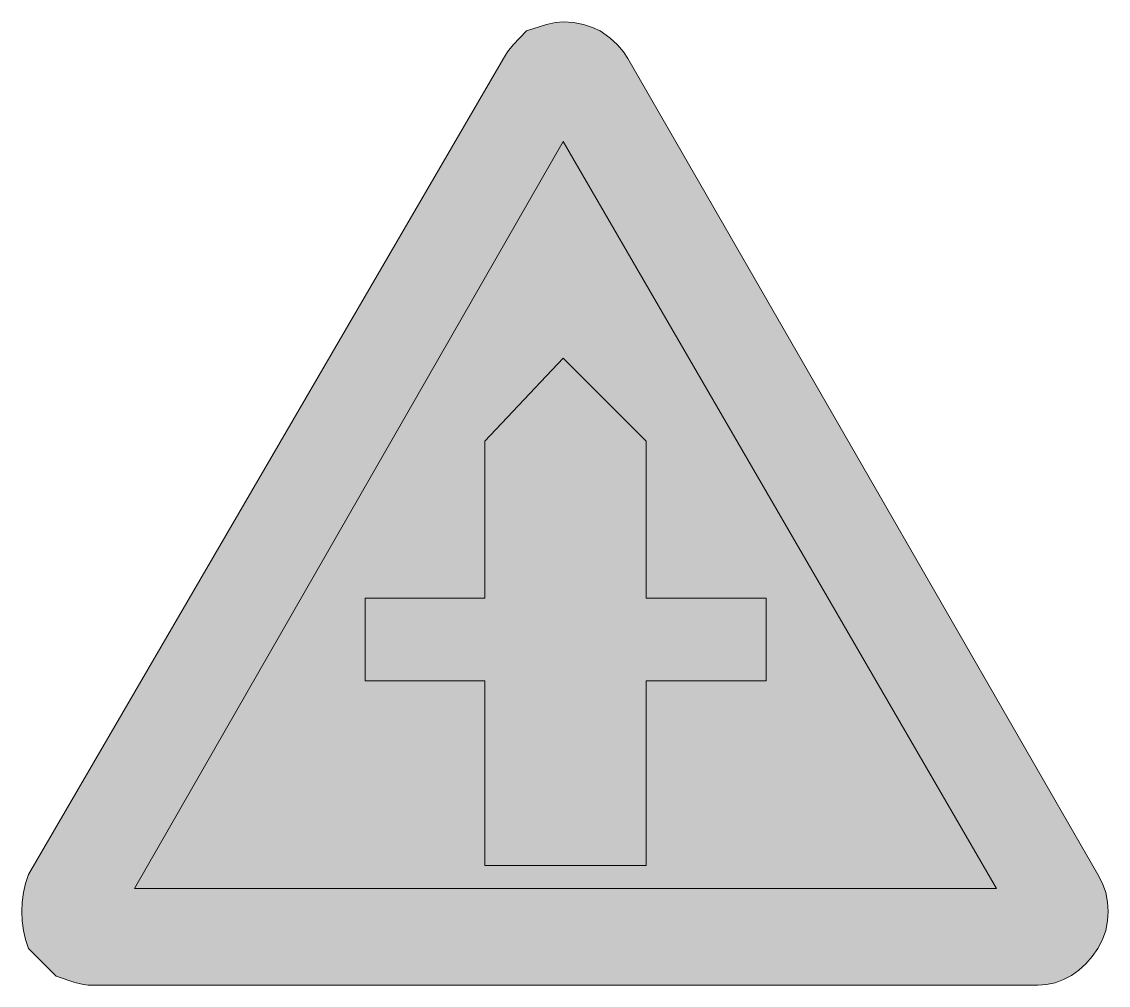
# Model space of a CAD drawing. Header units: metres. Extents: x 143 to 426, y 10 to 260.
import ezdxf

# ---------------------------------------------------------------- set-up
doc = ezdxf.new("R2010")
doc.units = ezdxf.units.M
for name, color, linetype, true_color in [('FILL_BLACK_000000', 7, 'Continuous', 0x000000), ('FILL_RED_FF0000', 7, 'Continuous', 0xff0000), ('FILL_WHITE_FFFFFF', 7, 'Continuous', 0xffffff)]:
    doc.layers.add(name, color=color, linetype=linetype, true_color=true_color)

msp = doc.modelspace()

# ---------------------------------------------------------------- hatches: boundary and pattern name
at = {"layer": 'FILL_BLACK_000000', "true_color": 0x000000}
h = msp.add_hatch(color=7, dxfattribs=at)
h.dxf.hatch_style = 1
h.paths.add_polyline_path([(305.49, 151.2), (305.49, 110.4), (336.69, 110.4), (336.69, 88.8), (305.49, 88.8), (305.49, 40.8), (263.49, 40.8), (263.49, 88.8), (232.29, 88.8), (232.29, 110.4), (263.49, 110.4), (263.49, 151.2), (283.89, 172.8), (305.49, 151.2)])
at = {"layer": 'FILL_RED_FF0000', "true_color": 0xff0000}
h = msp.add_hatch(color=7, dxfattribs=at)
h.dxf.hatch_style = 1
h.paths.add_polyline_path([(424.27, 36.1), (425.12, 33.71), (425.62, 31.27), (425.79, 28.8), (425.62, 26.33), (425.12, 23.89), (424.27, 21.5), (423.09, 19.2), (421.63, 17.06), (419.98, 15.17), (418.15, 13.53), (416.19, 12.15), (414.11, 11.06), (411.95, 10.26), (409.74, 9.77), (407.49, 9.6), (161.49, 9.6), (160.19, 9.65), (158.98, 9.81), (156.69, 10.35), (151.89, 12), (144.69, 19.2), (143.9, 21.5), (143.34, 23.89), (143, 26.33), (142.89, 28.8), (143, 31.27), (143.34, 33.71), (143.9, 36.1), (144.69, 38.4), (268.29, 250.8), (269.4, 252.6), (270.84, 254.4), (274.29, 258), (279.54, 259.65), (281.88, 260.19), (283.89, 260.4), (286.57, 260.19), (289.14, 259.65), (291.48, 258.88), (293.49, 258), (295.97, 256.2), (297.99, 254.4), (299.57, 252.6), (300.69, 250.8), (423.09, 38.4), (424.27, 36.1)])
at = {"layer": 'FILL_WHITE_FFFFFF', "true_color": 0xffffff}
h = msp.add_hatch(color=7, dxfattribs=at)
h.dxf.hatch_style = 1
h.paths.add_polyline_path([(283.89, 229.2), (396.69, 34.8), (172.29, 34.8), (283.89, 229.2)])

# ---------------------------------------------------------------- linework, layer by layer
at = {"layer": 'FILL_BLACK_000000', "lineweight": 0, "true_color": 0x000000}
msp.add_lwpolyline([(305.49, 151.2), (305.49, 110.4), (336.69, 110.4), (336.69, 88.8), (305.49, 88.8), (305.49, 40.8), (263.49, 40.8), (263.49, 88.8), (232.29, 88.8), (232.29, 110.4), (263.49, 110.4), (263.49, 151.2), (283.89, 172.8)], close=True, dxfattribs=at)
at = {"layer": 'FILL_RED_FF0000', "lineweight": 0, "true_color": 0xff0000}
msp.add_lwpolyline([(424.27, 36.1), (425.12, 33.71), (425.62, 31.27), (425.79, 28.8), (425.62, 26.33), (425.12, 23.89), (424.27, 21.5), (423.09, 19.2), (421.63, 17.06), (419.98, 15.17), (418.15, 13.53), (416.19, 12.15), (414.11, 11.06), (411.95, 10.26), (409.74, 9.77), (407.49, 9.6), (161.49, 9.6), (160.19, 9.65), (158.98, 9.81), (156.69, 10.35), (151.89, 12), (144.69, 19.2), (143.9, 21.5), (143.34, 23.89), (143, 26.33), (142.89, 28.8), (143, 31.27), (143.34, 33.71), (143.9, 36.1), (144.69, 38.4), (268.29, 250.8), (269.4, 252.6), (270.84, 254.4), (274.29, 258), (279.54, 259.65), (281.88, 260.19), (283.89, 260.4), (286.57, 260.19), (289.14, 259.65), (291.48, 258.88), (293.49, 258), (295.97, 256.2), (297.99, 254.4), (299.57, 252.6), (300.69, 250.8), (423.09, 38.4)], close=True, dxfattribs=at)
at = {"layer": 'FILL_WHITE_FFFFFF', "lineweight": 0, "true_color": 0xff0000}
msp.add_lwpolyline([(283.89, 229.2), (396.69, 34.8), (172.29, 34.8)], close=True, dxfattribs=at)

doc.saveas('drawing.dxf')
